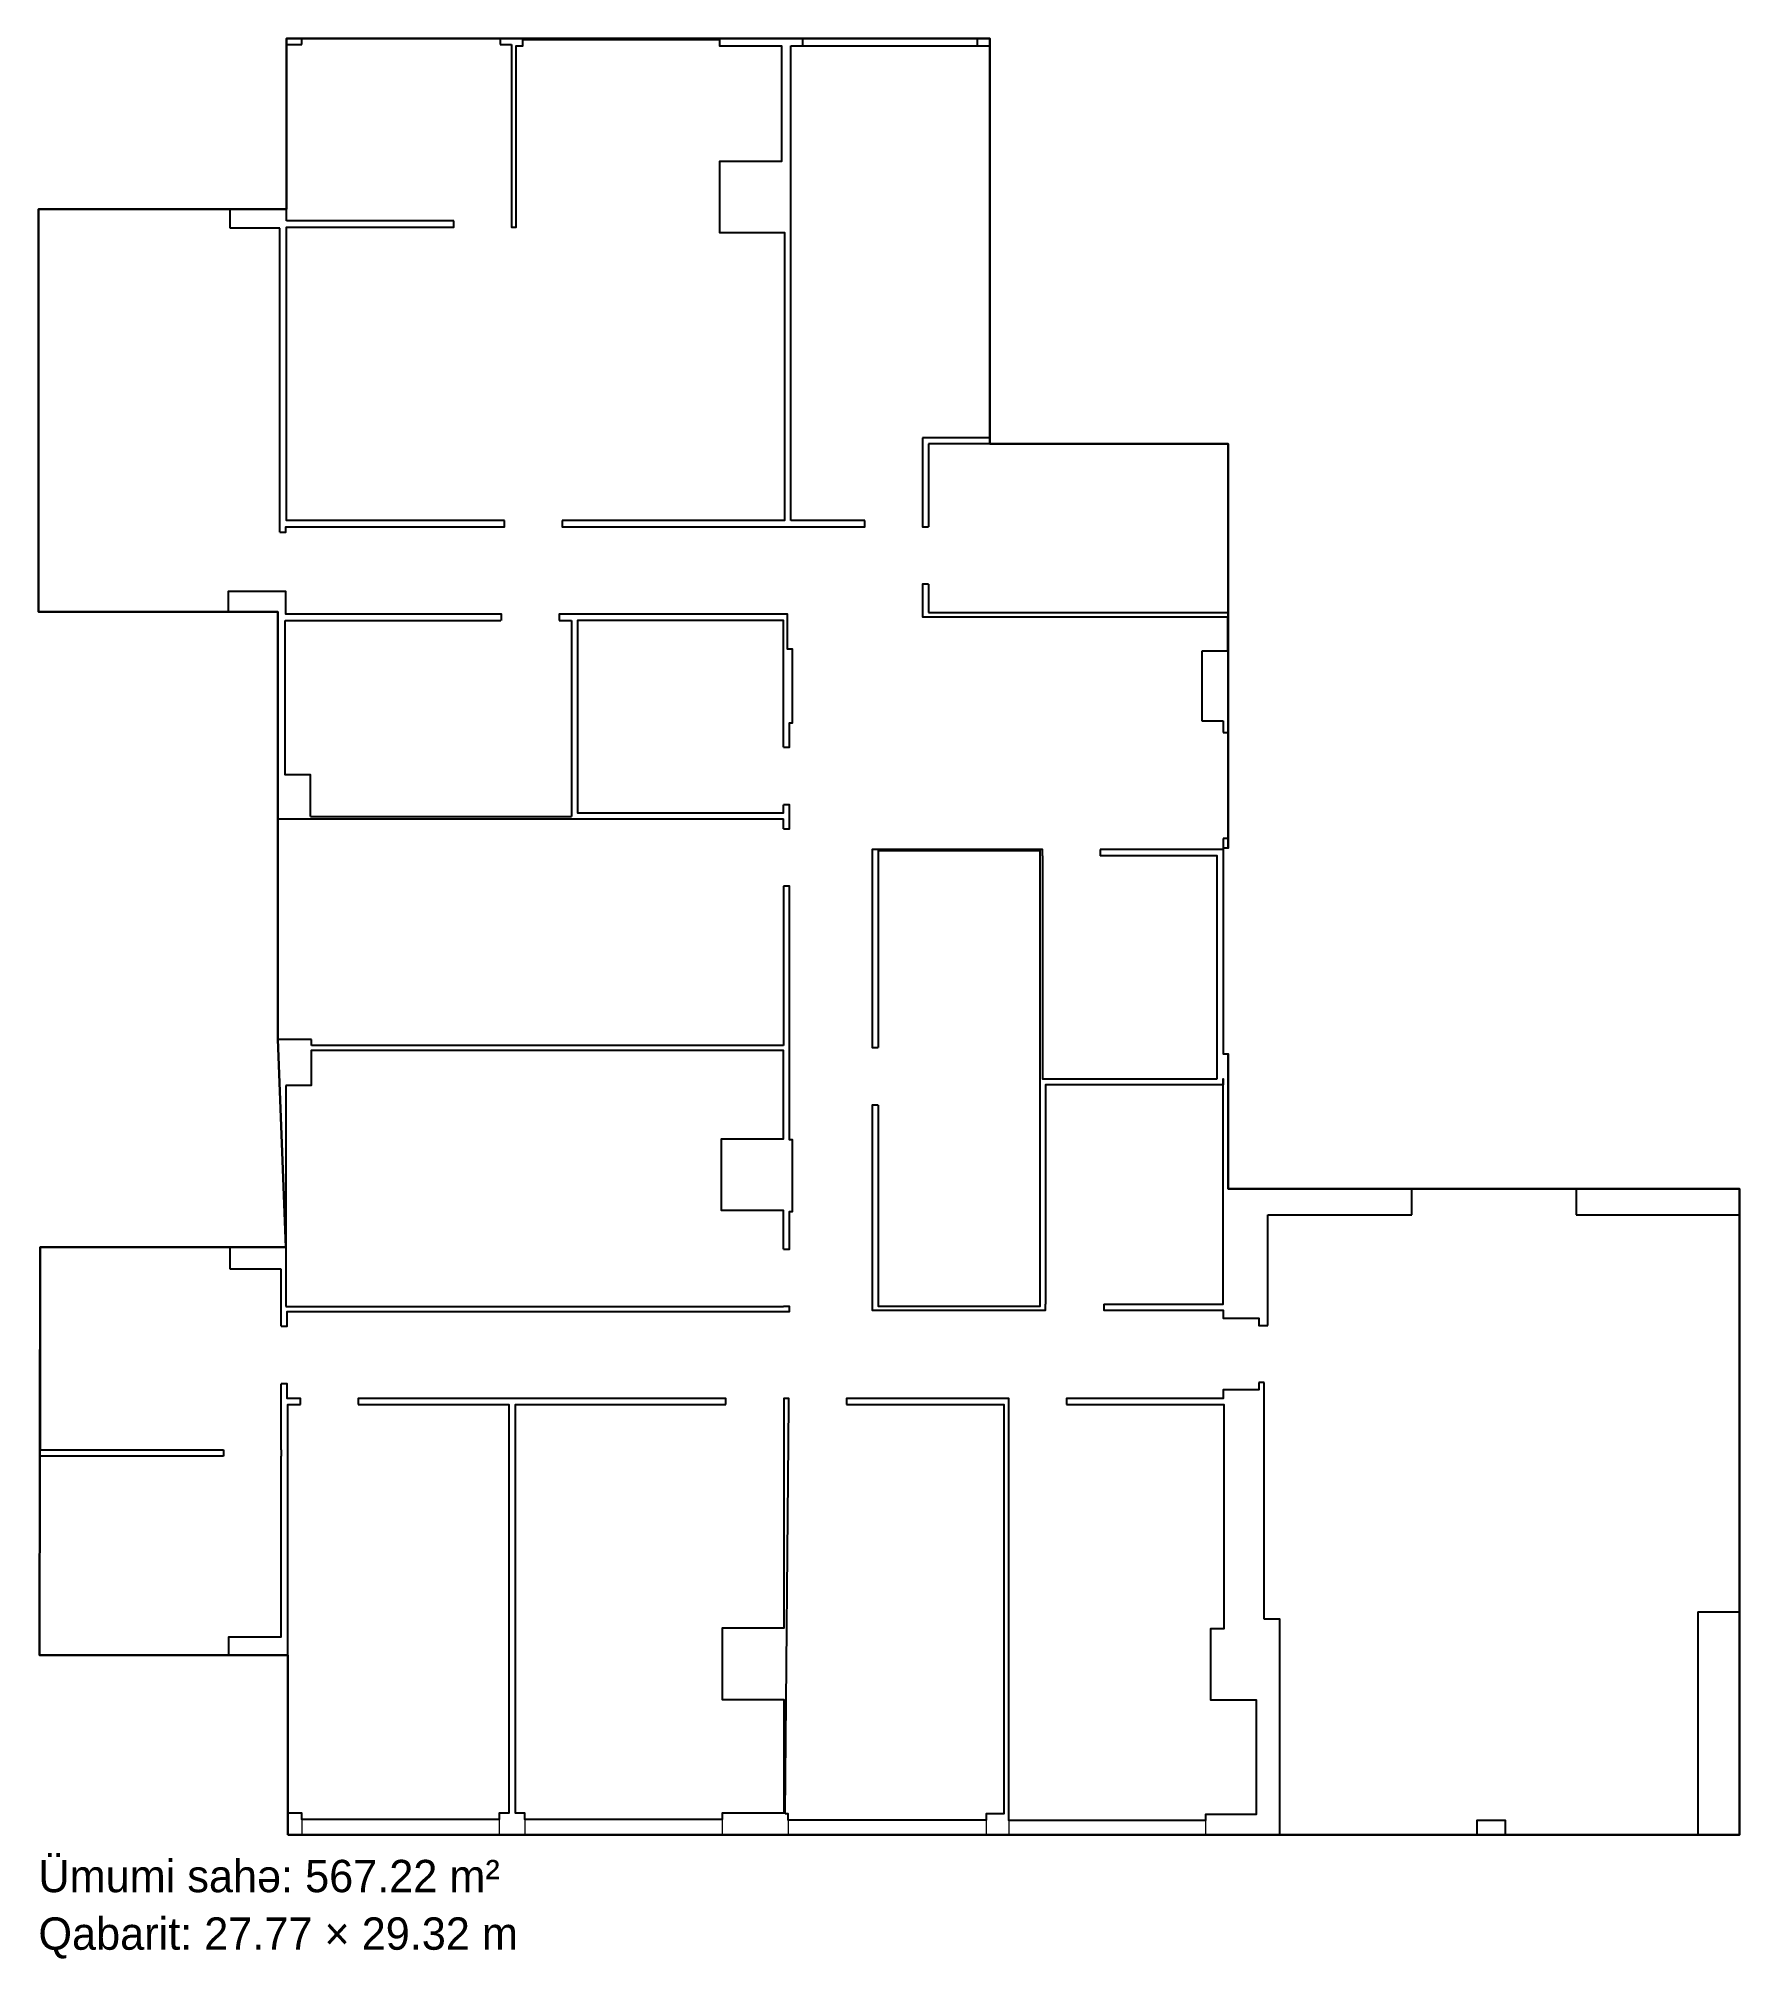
# Model space of a CAD drawing. Header units: millimetres. Extents: x 1181740 to 1209510, y -287151 to -255809.
import ezdxf

# ---------------------------------------------------------------- set-up
doc = ezdxf.new("R2010")
doc.units = ezdxf.units.MM
doc.layers.add('OFFICE_BOUNDARY', color=3, linetype='Continuous')

msp = doc.modelspace()

# ---------------------------------------------------------------- linework, layer by layer
at = {"color": 1, "lineweight": 30}
for p, q in [((1185790, -258599), (1185790, -255809)), ((1185790, -255809), (1193870, -255809)), ((1193870, -255809), (1197270, -255809)), ((1197270, -255809), (1197270, -262429)), ((1181740, -265169), (1181740, -258599)), ((1181740, -258599), (1185790, -258599)), ((1197270, -262429), (1201160, -262429)), ((1201160, -262429), (1201160, -269024)), ((1185650, -265169), (1181740, -265169)), ((1185650, -268549), (1185650, -265169)), ((1201160, -269024), (1201160, -266904)), ((1185650, -272149), (1185650, -268549)), ((1185780, -275539), (1185650, -272149)), ((1201160, -272384), (1201160, -274589)), ((1201160, -274589), (1209510, -274589)), ((1209510, -274589), (1209510, -285129)), ((1181760, -282199), (1181770, -275539)), ((1181770, -275539), (1185780, -275539)), ((1185810, -282199), (1181760, -282199)), ((1185810, -285129), (1185810, -282199)), ((1209510, -285129), (1185810, -285129))]:
    msp.add_line(p, q, dxfattribs=at)
for p, q in [((1185790, -258789), (1185790, -255909)), ((1185790, -255909), (1186040, -255909)), ((1186040, -255909), (1186040, -255809)), ((1189280, -255809), (1186040, -255809)), ((1189280, -255809), (1189280, -255909)), ((1189280, -255909), (1189460, -255909)), ((1189460, -255909), (1189460, -258789)), ((1189650, -255829), (1189650, -255809)), ((1192860, -255829), (1192860, -255809)), ((1194020, -263679), (1194020, -255929)), ((1194020, -255929), (1197270, -255929)), ((1194220, -255929), (1194220, -255809)), ((1197070, -255929), (1197070, -255809)), ((1197270, -255929), (1197270, -262429)), ((1184870, -258599), (1181740, -258599)), ((1181740, -265169), (1181740, -258599)), ((1184870, -258909), (1184870, -258599)), ((1188520, -258789), (1185790, -258789)), ((1185680, -258909), (1184870, -258909)), ((1185680, -263869), (1185680, -258909)), ((1196270, -262329), (1196170, -262329)), ((1196170, -262329), (1196170, -263679)), ((1197270, -262329), (1196270, -262329)), ((1197270, -262429), (1196270, -262429)), ((1196270, -262429), (1196270, -263779)), ((1197270, -262429), (1197270, -262329)), ((1201160, -262429), (1197270, -262429)), ((1201160, -265179), (1201160, -262429)), ((1195230, -263679), (1194020, -263679)), ((1194020, -263679), (1194020, -263679)), ((1196270, -264719), (1196270, -265179)), ((1196270, -265179), (1201160, -265179)), ((1201149, -265249), (1201149, -265809)), ((1201149, -265809), (1200730, -265809)), ((1200730, -265809), (1200730, -266949)), ((1200730, -266949), (1201080, -266949)), ((1201080, -266949), (1201080, -267139)), ((1201080, -267139), (1201160, -267139)), ((1185650, -272149), (1185650, -268549)), ((1185650, -268549), (1193900, -268549)), ((1201160, -268869), (1201080, -268869)), ((1201080, -268869), (1201080, -269024)), ((1201080, -269049), (1199070, -269049)), ((1199070, -269049), (1199070, -269149)), ((1201080, -269024), (1201080, -269049)), ((1193900, -269649), (1193900, -272249)), ((1186200, -272149), (1185650, -272149)), ((1186200, -272249), (1186200, -272149)), ((1193900, -272249), (1186200, -272249)), ((1204160, -275009), (1204160, -274589)), ((1204160, -274589), (1206840, -274589)), ((1206840, -274589), (1206840, -275009)), ((1201810, -276819), (1201810, -275009)), ((1201810, -275009), (1204160, -275009)), ((1206840, -275009), (1209510, -275009)), ((1209510, -275009), (1209510, -281489)), ((1184870, -275539), (1181770, -275539)), ((1181770, -275539), (1181770, -278849)), ((1184870, -275899), (1184870, -275539)), ((1185700, -275899), (1184870, -275899)), ((1185700, -276829), (1185700, -275899)), ((1181770, -278849), (1184760, -278849)), ((1184760, -278949), (1181764, -278949)), ((1208830, -281489), (1209510, -281489)), ((1184850, -282199), (1181760, -282199))]:
    msp.add_line(p, q)
at = {"lineweight": 5}
for p, q in [((1186040, -284879), (1186040, -285129)), ((1189260, -284879), (1189260, -285129)), ((1189680, -284879), (1189680, -285129)), ((1192900, -284879), (1192900, -285129)), ((1193980, -284889), (1193980, -285129)), ((1197210, -284889), (1197210, -285129)), ((1197580, -284899), (1197580, -285129)), ((1200790, -284899), (1200790, -285129))]:
    msp.add_line(p, q, dxfattribs=at)
for points in [[(1189460, -258789), (1189460, -258889), (1189540, -258889), (1189540, -255929), (1189650, -255929), (1189650, -255829), (1192860, -255829), (1192860, -255929), (1193870, -255929), (1193870, -257819), (1192860, -257819), (1192860, -258979), (1193920, -258979), (1193920, -263679), (1190290, -263679)], [(1189350, -263679), (1185790, -263679), (1185790, -258889), (1188520, -258889), (1188520, -258789)], [(1185680, -263869), (1185780, -263869), (1185780, -263779), (1189350, -263779), (1189350, -263679)], [(1190290, -263679), (1190290, -263779), (1195230, -263779), (1195230, -263679)], [(1196170, -263679), (1196170, -263779), (1196270, -263779)], [(1196270, -264719), (1196170, -264719), (1196170, -265249), (1201149, -265249)], [(1185680, -264839), (1184840, -264839), (1184840, -265169), (1181740, -265169)], [(1189300, -265309), (1189300, -265209), (1185780, -265209), (1185780, -264839), (1185680, -264839)], [(1186180, -268509), (1186180, -267829), (1185770, -267829), (1185770, -265309)], [(1185770, -265309), (1189290, -265309)], [(1193900, -267379), (1194000, -267379), (1194000, -266979), (1194050, -266979), (1194050, -265779), (1193970, -265779), (1193970, -265209), (1190240, -265209), (1190240, -265309)], [(1190240, -265309), (1190440, -265309)], [(1190440, -265309), (1190440, -268509)], [(1193900, -267379), (1193900, -265309), (1193900, -265309), (1190540, -265309), (1190540, -265309), (1190540, -268449), (1190540, -268449), (1193900, -268449), (1193900, -268319)], [(1186180, -268509), (1190440, -268509)], [(1193900, -268709), (1194000, -268709), (1194000, -268319), (1193900, -268319)], [(1193900, -268709), (1193900, -268549)], [(1198130, -269149), (1198130, -269049), (1195350, -269049), (1195350, -272279), (1195450, -272279)], [(1195450, -273219), (1195450, -276499), (1198090, -276499), (1198090, -269069), (1195450, -269069), (1195450, -272279)], [(1198130, -269149), (1198130, -272789), (1200980, -272789)], [(1200980, -272789), (1200980, -269149), (1199070, -269149)], [(1193900, -275569), (1194000, -275569), (1194000, -274959), (1194050, -274959), (1194050, -273789), (1194000, -273789), (1194000, -269649), (1193900, -269649)], [(1193900, -275569), (1193900, -274939), (1192890, -274939), (1192890, -273769), (1193900, -273769), (1193900, -272329), (1186190, -272329), (1186190, -272899), (1185780, -272899)], [(1185780, -272899), (1185780, -276509)], [(1199130, -276469), (1201080, -276469), (1201080, -272789), (1201080, -272889), (1198180, -272889), (1198180, -276469)], [(1195450, -273219), (1195350, -273219), (1195350, -276569), (1198180, -276569), (1198180, -276469)], [(1185700, -276829), (1185800, -276829), (1185800, -276589), (1194000, -276589), (1194000, -276509), (1193900, -276509)], [(1185780, -276509), (1193900, -276509)], [(1199130, -276469), (1199130, -276569), (1201080, -276569), (1201080, -276699), (1201660, -276699), (1201660, -276819), (1201810, -276819)], [(1186020, -278109), (1186020, -278009), (1185800, -278009), (1185800, -277769), (1185700, -277769)], [(1185700, -278849), (1185700, -277769)], [(1201660, -277749), (1201660, -277869), (1201080, -277869), (1201080, -278009), (1198520, -278009), (1198520, -278109)], [(1201746, -277749), (1201660, -277749)], [(1201746, -281609), (1201746, -277749)], [(1186960, -278109), (1189420, -278109), (1189420, -284779), (1189260, -284779), (1189260, -284879), (1186040, -284879), (1186040, -284779), (1185810, -284779), (1185810, -278109), (1186020, -278109)], [(1192960, -278109), (1192960, -278009), (1186960, -278009), (1186960, -278109)], [(1193910, -278109), (1193910, -281759), (1192900, -281759), (1192900, -282919), (1193910, -282919), (1193910, -284779), (1192900, -284779), (1192900, -284879), (1189680, -284879), (1189680, -284779), (1189530, -284779), (1189530, -278109), (1192960, -278109)], [(1193990, -278109), (1193990, -278009), (1193910, -278009), (1193910, -278109)], [(1194930, -278109), (1197500, -278109), (1197500, -284789), (1197210, -284789), (1197210, -284889), (1193980, -284889), (1193980, -284789), (1193930, -284789)], [(1193930, -284789), (1193990, -278109)], [(1197580, -278109), (1197580, -278009), (1194930, -278009), (1194930, -278109)], [(1198520, -278109), (1201090, -278109), (1201090, -281769), (1200870, -281769), (1200870, -282929), (1201620, -282929), (1201620, -284799), (1200790, -284799), (1200790, -284899), (1197580, -284899), (1197580, -278109)], [(1184760, -278849), (1184760, -278949)], [(1185700, -278849), (1185700, -278949)], [(1184850, -282199), (1184850, -281899), (1185700, -281899), (1185700, -278950)], [(1202006, -285129), (1202006, -281609), (1201746, -281609)], [(1208830, -281489), (1208830, -285129), (1205690, -285129), (1205690, -284899), (1205220, -284899), (1205220, -285129)], [(1205220, -285129), (1202006, -285129)]]:
    msp.add_lwpolyline(points)
at = {"layer": 'OFFICE_BOUNDARY'}
msp.add_lwpolyline([(1185810, -285129), (1185810, -282199), (1181760, -282199), (1181770, -275539), (1185780, -275539), (1185650, -272149), (1185650, -268549), (1185650, -265169), (1181740, -265169), (1181740, -258599), (1185790, -258599), (1185790, -255809), (1193870, -255809), (1197270, -255809), (1197270, -262429), (1201160, -262429), (1201160, -269024), (1201080, -269024), (1201080, -272384), (1201160, -272384), (1201160, -274589), (1209510, -274589), (1209510, -285129), (1185810, -285129)], close=True, dxfattribs=at)

# ---------------------------------------------------------------- texts
for s, p in [('Ümumi sahə: 567.22 m²', (1181740, -286067)), ('Qabarit: 27.77 × 29.32 m', (1181740, -287006))]:
    msp.add_text(s, height=527.76).set_placement(p)

doc.saveas('drawing.dxf')
